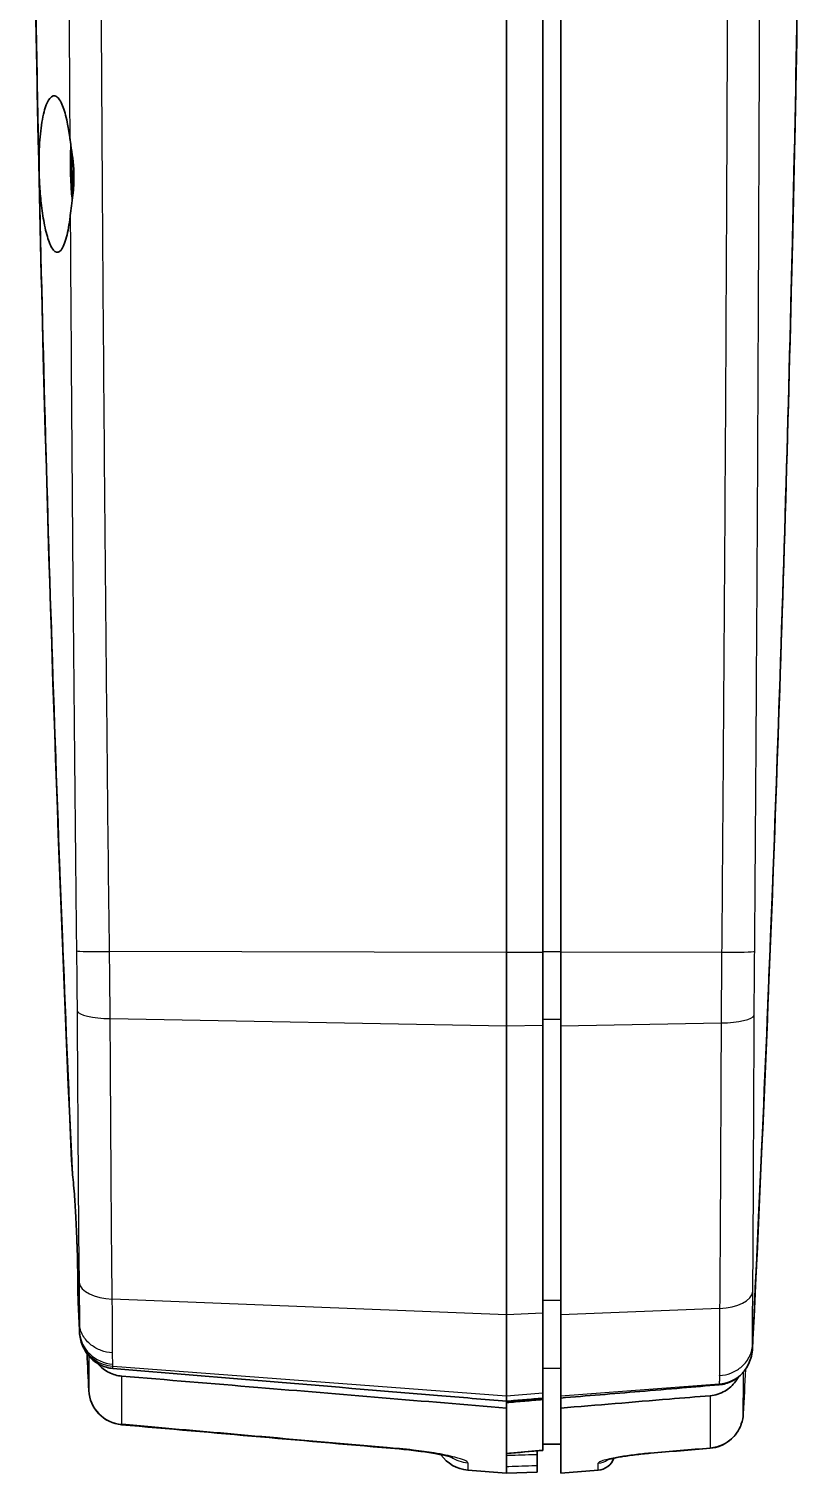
# Model space of a CAD drawing. Header units: millimetres. Extents: x 0 to 1594, y 0 to 281.
# Drawn here: x 448.1 to 469.6, y 130.27 to 170.3 of the extents above; entities that cross this region are included whole.
import ezdxf

# ---------------------------------------------------------------- set-up
doc = ezdxf.new("R2010")
doc.units = ezdxf.units.MM
doc.layers.add('Visible (ISO)', color=7, linetype='Continuous', lineweight=35)
doc.layers.add('Visible Narrow (ISO)', color=7, linetype='Continuous', lineweight=25)

msp = doc.modelspace()

# ---------------------------------------------------------------- linework, layer by layer
at = {"layer": 'Visible (ISO)'}
for p, q in [((461.3543, 187.9496), (461.3543, 144.7009)), ((462.3543, 187.9522), (462.3543, 144.7035)), ((462.8543, 187.9496), (462.8543, 144.7009)), ((461.3543, 144.7009), (461.3543, 142.6668)), ((462.3543, 144.7035), (462.3543, 142.6855)), ((462.8543, 142.6668), (462.8543, 144.7009)), ((461.3543, 134.665), (461.3543, 142.6668)), ((462.3543, 142.6855), (462.3543, 134.7046)), ((462.8543, 134.665), (462.8543, 142.6668)), ((461.3543, 134.665), (461.3543, 132.4207)), ((462.3543, 134.7046), (462.3543, 132.4957)), ((462.8543, 132.4207), (462.8543, 134.665)), ((462.3543, 132.4957), (462.3543, 132.3501)), ((461.3543, 132.2668), (461.3543, 132.4207)), ((461.3543, 132.0763), (461.3543, 132.2668)), ((462.3543, 132.3126), (462.3543, 132.3501)), ((462.3543, 130.9072), (462.3543, 132.3126)), ((462.8543, 132.3548), (462.8543, 132.4207)), ((462.8543, 132.0772), (462.8543, 132.3548)), ((461.3543, 130.4597), (461.3543, 132.0763)), ((462.8543, 130.2746), (462.8543, 132.0772)), ((462.2043, 130.8914), (462.2043, 130.7854)), ((462.3543, 131.0789), (462.8543, 131.0746)), ((462.3543, 130.9048), (462.3543, 130.9072)), ((462.2043, 130.4868), (462.2043, 130.7854)), ((462.2043, 130.4868), (462.2043, 130.3043)), ((460.2759, 130.3594), (461.3543, 130.2746)), ((461.3543, 130.2746), (461.3543, 130.4597)), ((462.2043, 130.3043), (461.3543, 130.2746)), ((463.8936, 130.3564), (462.8543, 130.2746))]:
    msp.add_line(p, q, dxfattribs=at)
for centre, radius, start, end in [((450.765, 132.6119), 1, 182.74739, 264.98914), ((460.3543, 131.3564), 1, 214.86074, 265.5), ((463.8543, 130.8548), 0.5, 274.5, 340.39898)]:
    msp.add_arc(centre, radius, start, end, dxfattribs=at)
for centre, major_axis, ratio, start_param, end_param in [((1671.4002, 191.3475), (-0.0007, -1224.7193), 0.9986318, 4.7595724, 4.7604056), ((1361.9461, 10555.7096), (62.6673, -10463.7862), 0.9986283, 6.1898714, 6.1906105), ((-36.4918, 5753.0315), (-10.069, -5644.3475), 0.9969167, 0.0903805, 0.0905589), ((-1337.6697, 21676.009), (-61.1756, -21620.5054), 0.9993906, 0.0863726, 0.0864495)]:
    msp.add_ellipse(centre, major_axis=major_axis, ratio=ratio, start_param=start_param, end_param=end_param, dxfattribs=at)
for points, knots in [([(448.1044, 189.72), (448.1251, 180.534), (448.2519, 171.0567), (448.6302, 156.5057), (448.7826, 151.739), (448.9859, 146.3806), (449.0089, 145.785), (449.1143, 143.113), (449.2018, 141.0299), (449.3003, 138.8242), (449.3051, 138.7172), (449.3099, 138.6103)], [0.0572676, 0.0572676, 0.0572676, 0.0572676, 2.8114963, 2.8114963, 4.1536633, 4.1536633, 4.320595, 4.320595, 4.8983352, 4.8983352, 4.9277731, 4.9277731, 4.9277731, 4.9277731]), ([(468.1744, 133.8291), (468.2322, 135.0103), (468.288, 136.1865), (468.3662, 137.8886), (468.3898, 138.4098), (468.5069, 141.0299), (468.5944, 143.113), (468.6998, 145.785), (468.7228, 146.3806), (468.9261, 151.739), (469.0785, 156.5057), (469.4568, 171.0567), (469.5836, 180.534), (469.6043, 189.72)], [0.1156934, 0.1156934, 0.1156934, 0.1156934, 0.4719989, 0.4719989, 0.629162, 0.629162, 1.261938, 1.261938, 1.4447717, 1.4447717, 2.9147942, 2.9147942, 5.9313922, 5.9313922, 5.9313922, 5.9313922]), ([(449.289, 138.9312), (448.9586, 146.3629), (448.697, 153.7976), (448.259, 170.7102), (448.1256, 180.1885), (448.1043, 189.6675)], [-5.13567, -5.13567, -5.13567, -5.13567, -2.9023779, -2.9023779, -0.0567149, -0.0567149, -0.0567149, -0.0567149]), ([(469.6043, 189.7047), (469.5938, 185.0251), (469.556, 180.3457), (469.4255, 170.9877), (469.3329, 166.309), (469.2129, 161.631), (469.0931, 156.961), (468.9461, 152.2918), (468.599, 142.995), (468.3995, 138.3673), (468.1731, 133.7408)], [-5.6883066, -5.6883066, -5.6883066, -5.6883066, -4.2834664, -4.2834664, -2.8786262, -2.8786262, -2.8786262, -1.4762002, -1.4762002, -0.085629, -0.085629, -0.085629, -0.085629]), ([(448.442, 167.5515), (448.4712, 167.7772), (448.5108, 167.968), (448.5956, 168.2301), (448.6374, 168.3167), (448.7419, 168.447), (448.806, 168.4641), (448.9285, 168.3855), (448.9862, 168.2992), (449.0878, 168.0491), (449.1319, 167.8948), (449.1962, 167.5827), (449.2193, 167.4412), (449.2387, 167.2894)], [-1.38134637, -1.38134637, -1.38134637, -1.38134637, -1.29715886, -1.29715886, -1.23094713, -1.23094713, -1.14173378, -1.14173378, -1.05970893, -1.05970893, -0.98529989, -0.98529989, -0.93334558, -0.93334558, -0.93334558, -0.93334558]), ([(449.2513, 165.1235), (449.2502, 165.1143), (449.2492, 165.1051), (449.222, 164.8792), (449.1883, 164.6899), (449.1043, 164.3643), (449.0533, 164.2403), (448.9429, 164.1), (448.8843, 164.0864), (448.7714, 164.1708), (448.7178, 164.2598), (448.6212, 164.5146), (448.5783, 164.6714), (448.5066, 165.0218), (448.4772, 165.2072), (448.4332, 165.5758), (448.4171, 165.753), (448.4006, 166.016), (448.3964, 166.0978), (448.3918, 166.2156), (448.3906, 166.2513), (448.3889, 166.313), (448.3882, 166.339), (448.3871, 166.3918), (448.3867, 166.4187), (448.3858, 166.4854), (448.3855, 166.5252), (448.3854, 166.6643), (448.3868, 166.7626), (448.3974, 167.1087), (448.415, 167.343), (448.442, 167.5515)], [-0.70555524, -0.70555524, -0.70555524, -0.70555524, -0.7022825, -0.7022825, -0.62440453, -0.62440453, -0.53713544, -0.53713544, -0.44870379, -0.44870379, -0.36699554, -0.36699554, -0.29248674, -0.29248674, -0.2265166, -0.2265166, -0.17113165, -0.17113165, -0.14645323, -0.14645323, -0.1357353, -0.1357353, -0.12793501, -0.12793501, -0.11986928, -0.11986928, -0.1078512, -0.1078512, -0.0777574, -0.0777574, 0, 0, 0, 0]), ([(449.2387, 167.2894), (449.2436, 167.2507), (449.249, 167.2113), (449.2874, 166.945), (449.3319, 166.6881), (449.351, 166.3632), (449.3529, 166.3182), (449.3544, 166.2591), (449.3547, 166.2451), (449.355, 166.2226), (449.3551, 166.2141), (449.3552, 166.198), (449.3552, 166.1904), (449.3552, 166.1731), (449.3552, 166.1635), (449.355, 166.1343), (449.3547, 166.1149), (449.3533, 166.0502), (449.3516, 166.0051), (449.344, 165.8694), (449.3359, 165.7799), (449.3036, 165.4905), (449.2717, 165.2995), (449.2513, 165.1235)], [0, 0, 0, 0, 0.01323754, 0.01323754, 0.08846505, 0.08846505, 0.10053075, 0.10053075, 0.10428678, 0.10428678, 0.10655799, 0.10655799, 0.10859636, 0.10859636, 0.11118283, 0.11118283, 0.11640616, 0.11640616, 0.1285621, 0.1285621, 0.15318172, 0.15318172, 0.2095159, 0.2095159, 0.2095159, 0.2095159]), ([(449.2699, 167.0686), (449.2664, 167.005), (449.2635, 166.9401), (449.2583, 166.7831), (449.2566, 166.6904), (449.2562, 166.5509), (449.2563, 166.5049), (449.2571, 166.4316), (449.2575, 166.4044), (449.2585, 166.3532), (449.259, 166.3292), (449.2604, 166.2757), (449.2613, 166.2461), (449.2643, 166.1597), (449.2668, 166.103), (449.2784, 165.8747), (449.2914, 165.7062), (449.3081, 165.5447)], [-1.32284692, -1.32284692, -1.32284692, -1.32284692, -1.30223007, -1.30223007, -1.27379365, -1.27379365, -1.25990085, -1.25990085, -1.25171181, -1.25171181, -1.24452103, -1.24452103, -1.23563499, -1.23563499, -1.21858453, -1.21858453, -1.16665034, -1.16665034, -1.16665034, -1.16665034]), ([(449.3043, 166.834), (449.3034, 166.8096), (449.3027, 166.7851), (449.3005, 166.7037), (449.2996, 166.6464), (449.2989, 166.5422), (449.299, 166.4957), (449.2997, 166.4185), (449.3001, 166.3881), (449.3007, 166.3577)], [-0.048435695, -0.048435695, -0.048435695, -0.048435695, -0.04078835, -0.04078835, -0.023224655, -0.023224655, -0.009145009, -0.009145009, 0, 0, 0, 0]), ([(449.3007, 166.3577), (449.3009, 166.346), (449.3011, 166.3344), (449.3021, 166.2919), (449.303, 166.261), (449.3056, 166.1815), (449.3076, 166.1329), (449.3154, 165.9712), (449.3229, 165.8594), (449.3323, 165.7501)], [-1.248997935, -1.248997935, -1.248997935, -1.248997935, -1.245500742, -1.245500742, -1.236235815, -1.236235815, -1.221626111, -1.221626111, -1.187455361, -1.187455361, -1.187455361, -1.187455361]), ([(449.289, 138.9312), (449.292, 138.8895), (449.2952, 138.8421), (449.3022, 138.735), (449.306, 138.6752), (449.3099, 138.6103)], [-0.06195571, -0.06195571, -0.06195571, -0.06195571, -0.032840642, -0.032840642, -0.003097641, -0.003097641, -0.003097641, -0.003097641]), ([(449.3099, 138.6103), (449.3295, 138.4396), (449.3485, 138.2348), (449.3801, 137.8182), (449.3932, 137.6167), (449.4115, 137.2824), (449.4179, 137.1549), (449.4272, 136.9455), (449.4306, 136.864), (449.4348, 136.7569), (449.4357, 136.731), (449.4373, 136.6889), (449.4379, 136.6725), (449.439, 136.6412), (449.4395, 136.6261), (449.4407, 136.5917), (449.4414, 136.5724), (449.4434, 136.512), (449.4447, 136.4712), (449.4536, 136.1796), (449.4587, 135.9423), (449.4641, 135.5821), (449.4654, 135.4477), (449.4661, 135.2982), (449.4662, 135.2675), (449.4662, 135.2381)], [-0.38953395, -0.38953395, -0.38953395, -0.38953395, -0.31120587, -0.31120587, -0.24713035, -0.24713035, -0.20868363, -0.20868363, -0.1842162, -0.1842162, -0.17640437, -0.17640437, -0.17146016, -0.17146016, -0.16688159, -0.16688159, -0.16098215, -0.16098215, -0.14841276, -0.14841276, -0.07056253, -0.07056253, -0.01629908, -0.01629908, -0.00155516, -0.00155516, -0.00155516, -0.00155516]), ([(449.4662, 135.2381), (449.4693, 135.1293), (449.4713, 135.0393), (449.4722, 134.9657), (449.4723, 134.961), (449.4723, 134.9564)], [-0.058824872, -0.058824872, -0.058824872, -0.058824872, -0.004085819, -0.004085819, -0.000284057, -0.000284057, -0.000284057, -0.000284057]), ([(449.5059, 134.4147), (449.5058, 134.4154), (449.5058, 134.4161), (449.5056, 134.4186), (449.5055, 134.4205), (449.5054, 134.4225)], [0.3492862788, 0.3492862788, 0.3492862788, 0.3492862788, 0.3504901333, 0.3504901333, 0.3535540341, 0.3535540341, 0.3535540341, 0.3535540341]), ([(449.5096, 134.1826), (449.5157, 134.0567), (449.5421, 133.9326), (449.5915, 133.81), (449.5938, 133.8043), (449.5962, 133.7987)], [0, 0, 0, 0, 0.03784055, 0.03784055, 0.039686412, 0.039686412, 0.039686412, 0.039686412]), ([(468.1731, 133.7408), (468.1722, 133.7211), (468.1707, 133.7014), (468.1668, 133.662), (468.1644, 133.6424), (468.1614, 133.6228)], [-0.085628992, -0.085628992, -0.085628992, -0.085628992, -0.079701646, -0.079701646, -0.073774299, -0.073774299, -0.073774299, -0.073774299]), ([(449.7316, 133.5645), (449.7585, 133.5294), (449.7877, 133.4961), (449.9006, 133.3825), (449.9955, 133.315), (450.2041, 133.2164), (450.3157, 133.1862), (450.4303, 133.1766)], [0.028994499, 0.028994499, 0.028994499, 0.028994499, 0.042316805, 0.042316805, 0.077079572, 0.077079572, 0.111627703, 0.111627703, 0.111627703, 0.111627703]), ([(450.6823, 132.9625), (450.5592, 132.9728), (450.4398, 133.007), (450.2152, 133.1207), (450.1134, 133.2005), (450.0252, 133.3009), (450.0217, 133.305), (450.0182, 133.3091)], [0, 0, 0, 0, 0.037039611, 0.037039611, 0.07549989, 0.07549989, 0.07712571, 0.07712571, 0.07712571, 0.07712571]), ([(468.1614, 133.6228), (468.1399, 133.4792), (468.0921, 133.3426), (467.9718, 133.1351), (467.9102, 133.0567), (467.8401, 132.9895)], [-0.075238386, -0.075238386, -0.075238386, -0.075238386, -0.031515365, -0.031515365, -0.000126972, -0.000126972, -0.000126972, -0.000126972]), ([(461.3543, 132.2668), (460.7168, 132.3199), (460.079, 132.3729), (457.6282, 132.5769), (455.8152, 132.7278), (452.8107, 132.9782), (451.6205, 133.0774), (450.4303, 133.1766)], [1.6469177, 1.6469177, 1.6469177, 1.6469177, 1.8386273, 1.8386273, 2.3835181, 2.3835181, 2.7416476, 2.7416476, 2.7416476, 2.7416476]), ([(450.6823, 132.9625), (451.9395, 132.858), (453.1968, 132.7535), (456.7539, 132.458), (459.0543, 132.2671), (461.3543, 132.0763)], [0.3083428, 0.3083428, 0.3083428, 0.3083428, 0.6867872, 0.6867872, 1.3791764, 1.3791764, 1.3791764, 1.3791764]), ([(467.8167, 132.9684), (467.7906, 132.9451), (467.7636, 132.9234), (467.6929, 132.8723), (467.6481, 132.8449), (467.6014, 132.8214), (467.5452, 132.793), (467.4865, 132.7703), (467.3695, 132.7376), (467.3112, 132.7271), (467.2522, 132.7221)], [-0.069823221, -0.069823221, -0.069823221, -0.069823221, -0.058586767, -0.058586767, -0.041416822, -0.041416822, -0.041416822, -0.020708411, -0.020708411, -0.000954175, -0.000954175, -0.000954175, -0.000954175]), ([(467.2436, 132.7214), (466.9017, 132.6928), (466.5597, 132.6642), (465.8267, 132.603), (465.4359, 132.5703), (465.045, 132.5377), (464.6785, 132.5071), (464.312, 132.4765), (463.5818, 132.4155), (463.2181, 132.3852), (462.8543, 132.3548)], [0.23232449, 0.23232449, 0.23232449, 0.23232449, 0.33514484, 0.33514484, 0.45263594, 0.45263594, 0.45263594, 0.56279167, 0.56279167, 0.67211988, 0.67211988, 0.67211988, 0.67211988]), ([(467.7253, 132.846), (467.7186, 132.8364), (467.7118, 132.827), (467.6235, 132.7094), (467.5221, 132.6178), (467.3433, 132.5133), (467.2776, 132.484), (467.1412, 132.4407), (467.0712, 132.4268), (467.0001, 132.4209)], [0.039646009, 0.039646009, 0.039646009, 0.039646009, 0.043144553, 0.043144553, 0.083840994, 0.083840994, 0.105415164, 0.105415164, 0.126843213, 0.126843213, 0.126843213, 0.126843213]), ([(467.2522, 132.7221), (467.2507, 132.722), (467.2493, 132.7218), (467.2465, 132.7216), (467.245, 132.7215), (467.2436, 132.7214)], [-0.00095417505, -0.00095417505, -0.00095417505, -0.00095417505, -0.00047708752, -0.00047708752, 0, 0, 0, 0]), ([(462.3543, 132.3501), (462.1878, 132.3363), (462.0213, 132.3224), (461.688, 132.2946), (461.5212, 132.2807), (461.3543, 132.2668)], [0, 0, 0, 0, 0.05013125, 0.05013125, 0.10034545, 0.10034545, 0.10034545, 0.10034545]), ([(461.3543, 132.2298), (461.5209, 132.2436), (461.6877, 132.2574), (462.0216, 132.2851), (462.1881, 132.2989), (462.3543, 132.3126)], [0.00100506, 0.00100506, 0.00100506, 0.00100506, 0.05113157, 0.05113157, 0.10117532, 0.10117532, 0.10117532, 0.10117532]), ([(462.8543, 132.0772), (463.8591, 132.1604), (464.8638, 132.2437), (466.2458, 132.3583), (466.6229, 132.3896), (467.0001, 132.4209)], [0, 0, 0, 0, 0.30245462, 0.30245462, 0.41599842, 0.41599842, 0.41599842, 0.41599842]), ([(466.9993, 130.965), (467.0961, 130.9731), (467.1916, 130.9955), (467.3717, 131.0664), (467.4564, 131.115), (467.6082, 131.234), (467.6753, 131.3043), (467.7869, 131.4608), (467.8313, 131.547), (467.8941, 131.7283), (467.9125, 131.8235), (467.9172, 131.9193)], [0, 0, 0, 0, 0.014524721, 0.014524721, 0.029049441, 0.029049441, 0.043574162, 0.043574162, 0.058098883, 0.058098883, 0.072623604, 0.072623604, 0.072623604, 0.072623604]), ([(458.3724, 130.944), (458.5558, 130.928), (458.7373, 130.9083), (459.079, 130.8639), (459.2392, 130.8392), (459.5148, 130.7899), (459.6319, 130.7652), (459.7944, 130.7256), (459.8495, 130.7089), (459.873, 130.7007), (459.8754, 130.6998), (459.8754, 130.6998)], [0, 0, 0, 0, 0.05948749, 0.05948749, 0.11921941, 0.11921941, 0.17691558, 0.17691558, 0.22543949, 0.22543949, 0.23633707, 0.23633707, 0.23633707, 0.23633707]), ([(459.5338, 130.7848), (459.4803, 130.7956), (459.4223, 130.8066), (459.2229, 130.8417), (459.067, 130.8656), (458.7323, 130.9088), (458.5533, 130.9282), (458.3724, 130.944)], [0.16364796, 0.16364796, 0.16364796, 0.16364796, 0.18961679, 0.18961679, 0.24750572, 0.24750572, 0.30617077, 0.30617077, 0.30617077, 0.30617077]), ([(465.3437, 130.8262), (465.1975, 130.814), (465.0524, 130.7989), (464.7783, 130.765), (464.6494, 130.7462), (464.4251, 130.7081), (464.3288, 130.6888), (464.1894, 130.656), (464.1402, 130.6414), (464.1148, 130.6324), (464.1117, 130.6311), (464.1117, 130.6312)], [0, 0, 0, 0, 0.04598314, 0.04598314, 0.09216926, 0.09216926, 0.13726987, 0.13726987, 0.17683653, 0.17683653, 0.18762659, 0.18762659, 0.18762659, 0.18762659])]:
    msp.add_open_spline(points, degree=3, knots=knots, dxfattribs=at)
for points in [[(449.4662, 135.2381), (449.4792, 134.9663), (449.4923, 134.6945), (449.5054, 134.4225)], [(449.5096, 134.1826), (449.4971, 134.4405), (449.4847, 134.6985), (449.4723, 134.9564)], [(449.5962, 133.7987), (449.6314, 133.7152), (449.6769, 133.6364), (449.7316, 133.5645)], [(467.785, 132.9413), (467.7668, 132.9085), (467.7469, 132.8766), (467.7253, 132.846)], [(467.8401, 132.9895), (467.8326, 132.9822), (467.8249, 132.9751), (467.8171, 132.968)]]:
    msp.add_open_spline(points, degree=3, dxfattribs=at)
at = {"layer": 'Visible Narrow (ISO)'}
for p, q in [((461.3543, 144.7009), (450.3413, 144.7298)), ((462.3543, 144.7035), (461.3543, 144.7009)), ((462.3543, 144.7277), (462.8543, 144.7275)), ((467.3162, 144.7126), (462.8543, 144.7009)), ((450.3587, 142.8717), (461.3543, 142.6668)), ((461.3543, 142.6668), (462.3543, 142.6855)), ((462.3543, 142.8572), (462.8543, 142.8562)), ((462.8543, 142.6668), (467.3029, 142.7497)), ((461.3543, 134.665), (450.4176, 135.0984)), ((462.3543, 135.07), (462.8543, 135.0678)), ((462.3543, 134.7046), (461.3543, 134.665)), ((467.2603, 134.8396), (462.8543, 134.665)), ((450.4301, 133.2395), (461.3543, 132.4207)), ((462.3543, 133.1867), (462.8543, 133.1826)), ((461.3543, 132.4207), (462.3543, 132.4957)), ((462.8543, 132.4207), (467.2522, 132.7503)), ((460.2759, 130.561), (460.2759, 130.3594)), ((463.8936, 130.3564), (463.8936, 130.5485))]:
    msp.add_line(p, q, dxfattribs=at)
for centre, major_axis, ratio, start_param, end_param in [((450.4197, 144.763), (-0.9999, -0.0143), 0.0321891, 0.097824, 1.4917889), ((467.2378, 144.7458), (0.9999, -0.0104), 0.0324993, 4.7912694, 6.183824), ((450.4371, 143.1077), (-1, -0.0069), 0.236198, 0.0894992, 1.4906145), ((467.2245, 142.9857), (1, -0.0049), 0.2363512, 4.792092, 6.1931562), ((450.4961, 135.6002), (-0.9999, -0.0136), 0.5026111, 0.0532644, 1.4854083), ((467.1819, 135.3415), (1, -0.0097), 0.5028591, 4.7958051, 6.2286424), ((450.5083, 134.2315), (-1, -0.0089), 0.9386505, 0.0425908, 1.4838592), ((450.5085, 134.1888), (1, 0.0036), 0.9522815, 3.5600067, 4.6304655), ((467.1738, 133.6997), (1, -0.0026), 0.9522888, 4.7934026, 5.4441759), ((450.765, 132.6119), (-1, -0.0031), 0.9883908, 0.0453585, 1.4891573), ((450.765, 132.6119), (-0.9989, -0.0479), 0.002512, 0, 0.0068892), ((467.4177, 131.9435), (0.4994, -0.0241), 0.0016862, 6.2771504, 6.2831854), ((450.765, 132.6119), (-0.0873, -0.9962), 0.0521365, 0, 0.1522205), ((458.459, 131.9402), (-0.0866, -0.9962), 0.0521398, 0, 0.1408037), ((466.9575, 131.4633), (0.0418, -0.4983), 0.0347775, 6.1550032, 6.2831853), ((460.3543, 131.5534), (-1, 0), 0.9955128, 0.9894779, 1.4922565), ((463.8543, 131.0448), (-0.5, 0), 0.9957225, 1.6493361, 2.2062994), ((465.302, 131.3245), (0.0417, -0.4983), 0.0347778, 6.1566945, 6.2831853)]:
    msp.add_ellipse(centre, major_axis=major_axis, ratio=ratio, start_param=start_param, end_param=end_param, dxfattribs=at)
for points, knots in [([(450.3413, 144.7298), (450.3159, 146.5034), (450.3004, 148.2772), (450.2634, 151.8254), (450.246, 153.5999), (450.1973, 158.9254), (450.1693, 162.4764), (450.1281, 168.6852), (450.113, 171.3431), (450.0891, 176.3307), (450.0799, 178.6604), (450.0689, 182.155), (450.0657, 183.3198), (450.0616, 185.0671), (450.0604, 185.6495), (450.0581, 186.8144), (450.0545, 187.3968), (450.0573, 187.9792)], [0, 0, 0, 0, 0.5324328, 0.5324328, 1.06509, 1.06509, 2.1309825, 2.1309825, 2.9287973, 2.9287973, 3.6280916, 3.6280916, 3.9777387, 3.9777387, 4.1525623, 4.1525623, 4.3273858, 4.3273858, 4.3273858, 4.3273858]), ([(467.5147, 187.9618), (467.5167, 187.4346), (467.5141, 186.9074), (467.5127, 185.853), (467.5119, 185.3258), (467.5094, 183.7442), (467.5075, 182.6897), (467.5009, 179.5265), (467.4955, 177.4177), (467.4795, 172.2403), (467.4677, 169.1717), (467.4372, 162.5365), (467.4177, 158.9698), (467.3835, 153.6208), (467.3712, 151.8385), (467.3517, 149.1655), (467.3449, 148.2747), (467.331, 146.4934), (467.3254, 145.603), (467.3162, 144.7126)], [0, 0, 0, 0, 0.1582498, 0.1582498, 0.3164995, 0.3164995, 0.632999, 0.632999, 1.2659981, 1.2659981, 2.1870694, 2.1870694, 3.2576747, 3.2576747, 3.7926588, 3.7926588, 4.0600479, 4.0600479, 4.3273292, 4.3273292, 4.3273292, 4.3273292]), ([(468.2327, 144.7323), (468.2414, 145.6295), (468.2463, 146.5151), (468.259, 148.2963), (468.265, 149.1871), (468.2826, 151.8601), (468.2934, 153.6424), (468.3232, 158.9914), (468.3398, 162.5582), (468.3653, 169.1938), (468.375, 172.2625), (468.388, 177.4403), (468.3924, 179.5493), (468.3978, 182.7129), (468.3993, 183.7674), (468.4013, 185.3492), (468.4019, 185.8765), (468.403, 186.931), (468.4054, 187.4519), (468.4036, 187.9902)], [-4.3273292, -4.3273292, -4.3273292, -4.3273292, -4.0600479, -4.0600479, -3.7926588, -3.7926588, -3.2576747, -3.2576747, -2.1870694, -2.1870694, -1.2659981, -1.2659981, -0.632999, -0.632999, -0.3164995, -0.3164995, -0.1582498, -0.1582498, 0, 0, 0, 0]), ([(449.168, 187.6833), (449.1686, 187.2024), (449.1694, 186.731), (449.1711, 185.6724), (449.1722, 185.0899), (449.1757, 183.3423), (449.1785, 182.1772), (449.188, 178.6821), (449.1961, 176.352), (449.2151, 171.7778), (449.2261, 169.5336), (449.2387, 167.2894)], [-4.2954461, -4.2954461, -4.2954461, -4.2954461, -4.1525623, -4.1525623, -3.9777387, -3.9777387, -3.6280916, -3.6280916, -2.9287973, -2.9287973, -2.2552504, -2.2552504, -2.2552504, -2.2552504]), ([(449.2513, 165.1235), (449.271, 161.88), (449.2942, 158.6367), (449.336, 153.6188), (449.3519, 151.8442), (449.385, 148.4158), (449.402, 146.7707), (449.4202, 145.1084)], [-2.0385595, -2.0385595, -2.0385595, -2.0385595, -1.06509, -1.06509, -0.5324328, -0.5324328, -0.0360477, -0.0360477, -0.0360477, -0.0360477]), ([(449.4246, 144.7456), (449.4278, 144.5127), (449.4306, 144.2799), (449.4363, 143.7307), (449.439, 143.4138), (449.4411, 143.1038)], [-0.16732649, -0.16732649, -0.16732649, -0.16732649, -0.09788011, -0.09788011, -0.00248387, -0.00248387, -0.00248387, -0.00248387]), ([(450.3587, 142.8717), (450.3565, 143.2275), (450.3536, 143.5888), (450.3475, 144.2105), (450.3446, 144.4701), (450.3413, 144.7298)], [0, 0, 0, 0, 0.09788011, 0.09788011, 0.16732649, 0.16732649, 0.16732649, 0.16732649]), ([(467.3162, 144.7126), (467.3132, 144.3821), (467.3106, 144.0518), (467.3062, 143.3966), (467.3044, 143.071), (467.3029, 142.7497)], [0, 0, 0, 0, 0.08893973, 0.08893973, 0.17787946, 0.17787946, 0.17787946, 0.17787946]), ([(468.2203, 142.9596), (468.2216, 143.2482), (468.2233, 143.5436), (468.2275, 144.1353), (468.2299, 144.4337), (468.2327, 144.7323)], [-0.17787946, -0.17787946, -0.17787946, -0.17787946, -0.08893973, -0.08893973, 0, 0, 0, 0]), ([(449.4413, 143.0796), (449.45, 141.7618), (449.4577, 140.4675), (449.4745, 137.9525), (449.4825, 136.7321), (449.4979, 135.5599)], [-0.81212357, -0.81212357, -0.81212357, -0.81212357, -0.40606179, -0.40606179, 0, 0, 0, 0]), ([(468.1801, 135.3044), (468.1923, 136.6177), (468.1981, 137.992), (468.2098, 140.5676), (468.2148, 141.7539), (468.2203, 142.9596)], [-0.82696638, -0.82696638, -0.82696638, -0.82696638, -0.37148818, -0.37148818, 0, 0, 0, 0]), ([(450.4176, 135.0984), (450.4017, 136.3098), (450.3934, 137.572), (450.3759, 140.172), (450.3678, 141.5099), (450.3587, 142.8717)], [0, 0, 0, 0, 0.40606179, 0.40606179, 0.81212357, 0.81212357, 0.81212357, 0.81212357]), ([(467.3029, 142.7497), (467.297, 141.5047), (467.2917, 140.2793), (467.2793, 137.6181), (467.2731, 136.1975), (467.2603, 134.8396)], [0, 0, 0, 0, 0.37148818, 0.37148818, 0.82696638, 0.82696638, 0.82696638, 0.82696638]), ([(449.4997, 135.4186), (449.5017, 135.2356), (449.5032, 135.0636), (449.5055, 134.7183), (449.506, 134.5509), (449.5059, 134.4147)], [-0.14687973, -0.14687973, -0.14687973, -0.14687973, -0.08171622, -0.08171622, -0.00133356, -0.00133356, -0.00133356, -0.00133356]), ([(468.1741, 133.8246), (468.1735, 133.9845), (468.1737, 134.1959), (468.1757, 134.6992), (468.1772, 134.9901), (468.1801, 135.3044)], [-0.2200099, -0.2200099, -0.2200099, -0.2200099, -0.10901709, -0.10901709, 0, 0, 0, 0]), ([(450.4258, 133.606), (450.4259, 133.7825), (450.4253, 133.9994), (450.4227, 134.4998), (450.4208, 134.7882), (450.4176, 135.0984)], [0.0019264, 0.0019264, 0.0019264, 0.0019264, 0.08171622, 0.08171622, 0.16343244, 0.16343244, 0.16343244, 0.16343244]), ([(467.2603, 134.8396), (467.2573, 134.4399), (467.2557, 134.0744), (467.2537, 133.4408), (467.2535, 133.1753), (467.2541, 132.9749)], [0, 0, 0, 0, 0.10901709, 0.10901709, 0.2195798, 0.2195798, 0.2195798, 0.2195798]), ([(449.5055, 134.4214), (449.5058, 134.4057), (449.5062, 134.3903), (449.5068, 134.36), (449.5071, 134.345), (449.5074, 134.3305), (449.5078, 134.3094), (449.5081, 134.2893), (449.509, 134.2383), (449.5093, 134.2091), (449.5096, 134.1826)], [-0.056097442, -0.056097442, -0.056097442, -0.056097442, -0.046773946, -0.046773946, -0.037145596, -0.037145596, -0.037145596, -0.023202613, -0.023202613, -0.000133146, -0.000133146, -0.000133146, -0.000133146]), ([(450.4258, 133.606), (450.4235, 133.6061), (450.4213, 133.6063), (450.3111, 133.6141), (450.2052, 133.6369), (450.0063, 133.711), (449.9146, 133.7618), (449.7374, 133.8994), (449.6587, 133.9901), (449.5462, 134.1926), (449.5134, 134.3025), (449.5059, 134.4147)], [-0.14385995, -0.14385995, -0.14385995, -0.14385995, -0.14319401, -0.14319401, -0.11066143, -0.11066143, -0.07812891, -0.07812891, -0.03906414, -0.03906414, 0, 0, 0, 0]), ([(467.2541, 132.9749), (467.2564, 132.9751), (467.2586, 132.9752), (467.3691, 132.9837), (467.4752, 133.0078), (467.6746, 133.086), (467.7665, 133.1396), (467.9436, 133.2844), (468.0221, 133.3796), (468.1343, 133.592), (468.1669, 133.7071), (468.1741, 133.8246)], [-0.14402901, -0.14402901, -0.14402901, -0.14402901, -0.14336021, -0.14336021, -0.11074451, -0.11074451, -0.07812876, -0.07812876, -0.03906422, -0.03906422, 0, 0, 0, 0]), ([(468.1731, 133.7408), (468.1733, 133.7561), (468.1735, 133.7721), (468.1739, 133.8018), (468.1741, 133.8152), (468.1744, 133.8291)], [-0.025261733, -0.025261733, -0.025261733, -0.025261733, -0.01297618, -0.01297618, -0.003276048, -0.003276048, -0.003276048, -0.003276048]), ([(468.1744, 133.8291), (468.1743, 133.8278), (468.1742, 133.8265), (468.1742, 133.825), (468.1741, 133.8248), (468.1741, 133.8246)], [0, 0, 0, 0, 0.000394456, 0.000394456, 0.00047136817, 0.00047136817, 0.00047136817, 0.00047136817]), ([(449.7632, 133.5254), (449.7636, 133.4), (449.764, 133.2825), (449.7651, 132.9306), (449.7657, 132.7274), (449.7662, 132.564)], [-0.46868901, -0.46868901, -0.46868901, -0.46868901, -0.32288053, -0.32288053, 0, 0, 0, 0]), ([(450.4298, 133.2957), (450.4296, 133.3306), (450.4292, 133.369), (450.4284, 133.4361), (450.428, 133.4627), (450.4276, 133.4904), (450.4273, 133.5096), (450.427, 133.5293), (450.4264, 133.5679), (450.4261, 133.5867), (450.4258, 133.606)], [0.000133146, 0.000133146, 0.000133146, 0.000133146, 0.023202613, 0.023202613, 0.037145596, 0.037145596, 0.037145596, 0.046773946, 0.046773946, 0.055469398, 0.055469398, 0.055469398, 0.055469398]), ([(450.6866, 131.6266), (450.6861, 131.7938), (450.6854, 132.0019), (450.684, 132.4592), (450.6832, 132.6969), (450.6823, 132.9625)], [0, 0, 0, 0, 0.32288053, 0.32288053, 0.59495969, 0.59495969, 0.59495969, 0.59495969]), ([(467.2541, 132.9749), (467.2539, 132.9583), (467.2537, 132.9422), (467.2533, 132.9041), (467.2531, 132.8827), (467.2529, 132.8623), (467.2527, 132.8418), (467.2526, 132.8222), (467.2523, 132.7849), (467.2523, 132.7671), (467.2522, 132.7503)], [0.003825314, 0.003825314, 0.003825314, 0.003825314, 0.01297618, 0.01297618, 0.025952361, 0.025952361, 0.025952361, 0.038928541, 0.038928541, 0.051904721, 0.051904721, 0.051904721, 0.051904721]), ([(467.9172, 131.9193), (467.9173, 131.9784), (467.9174, 132.0446), (467.9181, 132.3602), (467.9188, 132.68), (467.9198, 133.0751)], [-0.71784722, -0.71784722, -0.71784722, -0.71784722, -0.58134514, -0.58134514, -0.12876233, -0.12876233, -0.12876233, -0.12876233]), ([(467.2522, 132.7503), (467.2522, 132.7473), (467.2522, 132.7444), (467.2522, 132.7385), (467.2522, 132.7355), (467.2522, 132.7325), (467.2522, 132.729), (467.2522, 132.7256), (467.2522, 132.7221)], [0, 0, 0, 0, 0.0028553585, 0.0028553585, 0.005710717, 0.005710717, 0.005710717, 0.0090778039, 0.0090778039, 0.0090778039, 0.0090778039]), ([(467.0001, 132.4209), (466.9988, 131.8953), (466.9979, 131.4814), (466.9971, 131.1031), (466.9969, 131.032), (466.9968, 130.9689)], [0.03583204, 0.03583204, 0.03583204, 0.03583204, 0.58134514, 0.58134514, 0.72560509, 0.72560509, 0.72560509, 0.72560509]), ([(467.9172, 131.9193), (467.9084, 131.7394), (467.85, 131.5622), (467.6757, 131.301), (467.5791, 131.2048), (467.3813, 131.0744), (467.2865, 131.031), (467.125, 130.9856), (467.0611, 130.9741), (466.9968, 130.9689)], [-0.072623604, -0.072623604, -0.072623604, -0.072623604, -0.045369475, -0.045369475, -0.025205264, -0.025205264, -0.009694332, -0.009694332, 0, 0, 0, 0]), ([(458.3806, 130.9532), (458.2673, 130.963), (458.154, 130.9729), (456.8827, 131.0837), (455.7247, 131.1849), (454.5666, 131.2862), (453.5467, 131.3755), (452.5268, 131.4649), (451.2335, 131.5785), (450.96, 131.6025), (450.6866, 131.6266)], [-0.99846969, -0.99846969, -0.99846969, -0.99846969, -0.96431416, -0.96431416, -0.61511139, -0.61511139, -0.61511139, -0.30755569, -0.30755569, -0.22509229, -0.22509229, -0.22509229, -0.22509229]), ([(460.2759, 130.561), (460.2759, 130.6003), (460.1501, 130.6556), (459.7683, 130.7546), (459.5693, 130.7959), (459.1639, 130.8632), (458.9701, 130.8905), (458.6411, 130.9286), (458.5112, 130.9418), (458.3806, 130.9532)], [-0.30617342, -0.30617342, -0.30617342, -0.30617342, -0.18439834, -0.18439834, -0.10244352, -0.10244352, -0.03940136, -0.03940136, 0, 0, 0, 0]), ([(462.3543, 130.9072), (462.3209, 130.9042), (462.2875, 130.9012), (462.1207, 130.8863), (461.9873, 130.8744), (461.8539, 130.8625), (461.7206, 130.8506), (461.5874, 130.8387), (461.4209, 130.8239), (461.3876, 130.8209), (461.3543, 130.8179)], [-0.13091625, -0.13091625, -0.13091625, -0.13091625, -0.12082253, -0.12082253, -0.08051698, -0.08051698, -0.08051698, -0.04025849, -0.04025849, -0.0302112, -0.0302112, -0.0302112, -0.0302112]), ([(466.9968, 130.9689), (466.7208, 130.9458), (466.4449, 130.9226), (465.8931, 130.8763), (465.6172, 130.8532), (465.3412, 130.83)], [-0.16623559, -0.16623559, -0.16623559, -0.16623559, -0.0831178, -0.0831178, 0, 0, 0, 0]), ([(462.2043, 130.7854), (462.1832, 130.7847), (462.162, 130.784), (462.0191, 130.7795), (461.8974, 130.7756), (461.7756, 130.7717), (461.6551, 130.7678), (461.5346, 130.764), (461.3942, 130.7595), (461.3743, 130.7589), (461.3543, 130.7583)], [-0.115302009, -0.115302009, -0.115302009, -0.115302009, -0.108946526, -0.108946526, -0.072384025, -0.072384025, -0.072384025, -0.036192012, -0.036192012, -0.030206993, -0.030206993, -0.030206993, -0.030206993]), ([(461.3543, 130.4597), (461.3743, 130.4603), (461.3942, 130.4609), (461.5346, 130.4654), (461.6551, 130.4693), (461.7756, 130.4731), (461.8974, 130.477), (462.0191, 130.4809), (462.162, 130.4854), (462.1832, 130.4861), (462.2043, 130.4868)], [0.030206993, 0.030206993, 0.030206993, 0.030206993, 0.036192012, 0.036192012, 0.072384025, 0.072384025, 0.072384025, 0.108946526, 0.108946526, 0.115302009, 0.115302009, 0.115302009, 0.115302009]), ([(465.3412, 130.83), (465.2698, 130.824), (465.1987, 130.8174), (464.8229, 130.7789), (464.5369, 130.7367), (464.1547, 130.6602), (464.0298, 130.6266), (463.916, 130.5791), (463.8936, 130.5625), (463.8936, 130.5485)], [0, 0, 0, 0, 0.02150812, 0.02150812, 0.11510099, 0.11510099, 0.18709551, 0.18709551, 0.23209208, 0.23209208, 0.23209208, 0.23209208])]:
    msp.add_open_spline(points, degree=3, knots=knots, dxfattribs=at)
for points in [[(449.4202, 145.1084), (449.4215, 144.9877), (449.423, 144.8665), (449.4246, 144.7456)], [(449.4411, 143.1038), (449.4412, 143.0958), (449.4412, 143.0877), (449.4413, 143.0796)], [(449.4979, 135.5599), (449.4986, 135.5121), (449.4991, 135.465), (449.4997, 135.4186)], [(449.5054, 134.4225), (449.5054, 134.4221), (449.5055, 134.4218), (449.5055, 134.4214)], [(449.7662, 132.564), (449.7499, 132.9037), (449.7337, 133.2434), (449.7177, 133.5832)], [(450.4301, 133.2395), (450.43, 133.2571), (450.4299, 133.2758), (450.4298, 133.2957)], [(450.4303, 133.1766), (450.4302, 133.1974), (450.4302, 133.2184), (450.4301, 133.2395)], [(467.976, 133.1492), (467.9566, 132.7392), (467.937, 132.3293), (467.9172, 131.9193)], [(467.7253, 132.846), (467.7117, 132.8535), (467.6982, 132.8611), (467.6847, 132.8686)]]:
    msp.add_open_spline(points, degree=3, dxfattribs=at)

doc.saveas('drawing.dxf')
